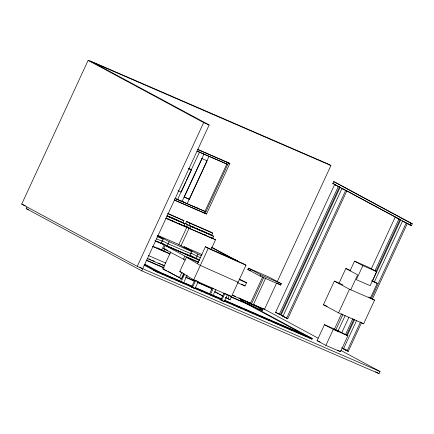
<?xml version="1.0" encoding="UTF-8"?>
<svg xmlns="http://www.w3.org/2000/svg" width="434" height="434" viewBox="0 0 434 434"><rect width="100%" height="100%" fill="white"/><g stroke="black" fill="none" stroke-linecap="round" stroke-linejoin="round"><path stroke-width="0.65" d="M26.924 207.023L26.192 208.613L141.744 270.838L379.061 373.636L380.043 371.515L137.252 266.346L21.7 204.121L88.124 60.364L330.914 165.533L277.261 281.644M137.252 266.346L203.682 122.589L88.124 60.364M141.744 270.838L209.15 124.959L90.294 60.955L327.61 163.754L330.914 165.533M185.817 181.662L177.571 199.51L176.833 199.108L177.951 199.591M186.387 180.43L199.466 152.122M157.45 236.063L163.184 239.15L161.22 243.403L155.67 241M182.047 201.447L203.942 154.059M202.022 158.594L184.255 197.047L189.365 199.26L207.132 160.813L201.875 158.535M153.066 246.376L161.687 250.109L164.144 244.787L160.602 242.877M185.264 260.102L163.602 248.633L165.077 245.438L199.58 260.384M170.117 253.76L163.96 251.096L165.05 248.731M157.824 235.38L178.173 244.196L191.931 251.606L189.967 255.859L167.144 245.969L169.119 241.722L157.65 235.548M187.157 203.66L209.052 156.273M221.351 299.932L156.799 271.972L157.092 271.331L144.251 264.414M158.985 272.568L159.278 271.934L144.961 264.219M167.67 213.306L183.918 220.689L182.936 222.81L166.906 215.866M168.083 271.505L181.651 278.812L162.853 268.928L170.725 251.888M180.739 221.628L184.841 223.835L183.859 225.968L165.967 218.215M187.472 224.628L186.484 226.76L189.794 228.539L212.606 238.418L213.588 236.291L190.776 226.407L185.573 223.608L186.555 221.481L209.378 231.371L212.676 233.145L211.7 235.271L188.871 225.382L189.853 223.26L186.555 221.481M178.732 244.776L186.783 227.351L184.027 225.864M181.016 245.769L189.067 228.338L183.56 225.376L189.099 227.774M189.794 228.539L190.776 226.407M183.615 247.825L184.108 246.767L201.994 254.514M183.414 259.299L184.889 256.109L165.077 245.438M228.555 294.903L231.458 296.634L193.689 279.821L179.757 271.521L186.398 257.145L198.783 262.657M174.235 200.074L206.492 214.043L229.863 163.466L197.812 149.41M179.367 277.82L181.895 272.346M180.886 279.832L183.815 273.485M182.209 277.592L183.897 273.941M181.759 280.353L184.689 274.006M184.282 281.476L187.211 275.129M184.108 246.767L197.866 254.172L195.902 258.431L199.602 260.031M197.546 263.785L205.418 246.745L243.197 263.563L245.975 265.217L230.025 299.764L225.382 297.507M193.689 279.821L208.206 248.405L205.418 246.745M191.595 286.95L194.795 280.028L198.186 281.666L194.985 288.588L191.595 286.95L194.985 288.588M192.474 287.471L195.674 280.548M211.087 249.42L215.53 239.801L210.577 237.132M211.228 289.885L212.069 288.057M209.834 293.411L212.231 288.219M210.973 293.357L213.376 288.165M213.485 294.474L215.888 289.283M221.682 300.469L224.877 293.547L227.405 294.67L224.204 301.597L221.682 300.469L220.814 299.954L224.015 293.031M227.742 298.776L229.429 295.125M247.814 269.487L248.427 268.163L268.966 277.06L281.351 283.727L280.738 285.051L260.199 276.154L247.814 269.487L250.836 270.794M237.637 282.784L245.031 285.99L246.501 282.794L239.514 279.029M253.375 304.375L262.814 309.339L262.32 310.408L248.633 304.473L240.382 300.03L240.875 298.961L250.396 303.089M260.199 276.154L260.812 274.831L248.427 268.163M248.633 304.473L249.127 303.409L240.875 298.961M265.744 277.961L253.32 304.847L251.492 304.055L250.385 303.458L262.809 276.577M251.492 304.055L263.633 277.782M276.697 282.87L264.49 309.29L253.304 304.446M332.807 183.479L333.67 181.613L335.26 182.302L412.3 223.787L411.437 225.653L332.807 183.479L334.397 184.168M334.647 184.569L339.453 187.038L280.407 314.824L275.601 312.355L334.647 184.569L335.78 185.058M279.268 314.33L338.314 186.544M287.742 318.773L282.941 316.305L341.987 188.519L346.788 190.987L287.742 318.773L281.091 315.117L340.137 187.331M286.608 318.279L345.654 190.493M368.77 296.992L374.591 300.122L363.665 323.764L338.569 312.892L323.439 304.744L334.359 281.107L342.931 284.818M223.835 301.006L311.975 339.187L312.268 338.547L248.986 304.473L230.986 296.677M338.889 283.559L345.849 268.5L350.743 270.621M336.638 329.965L347.878 335.759L340.495 351.73L325.891 345.404L317.086 340.663L324.464 324.692L334.809 329.173M350.021 270.93L354.535 261.154L368.341 267.138L376.663 271.619L370.175 285.67L356.368 279.691L362.857 265.641L354.535 261.154M338.569 312.892L349.489 289.256L334.359 281.107M350.694 289.912L357.649 274.852L345.849 268.5M325.891 345.404L333.269 329.433L324.464 324.692M345.198 315.523L338.005 331.093L335.721 330.1L334.343 329.363L341.536 313.793M335.721 330.1L342.914 314.531M341.808 332.661L348.903 317.303M371.33 268.765L395.173 217.163L396.307 217.651M345.475 334.636L352.853 318.659M374.998 270.74L398.841 219.137L395.173 217.163M346.609 335.129L353.992 319.153M376.132 271.234L399.98 219.626L398.841 219.137M347.292 335.422L354.676 319.451M372.556 280.744L400.663 219.924M361.614 322.489L348.269 351.366L343.468 348.898L356.526 320.639M374.406 281.932L402.513 221.112L403.647 221.606M370.273 298.397L377.227 283.337L371.916 280.472M347.135 350.873L360.475 322.001M371.265 298.652L406.181 223.087L402.513 221.112M372.399 299.145L407.314 223.581L406.181 223.087M409.848 224.969L410.71 223.103L333.67 181.613M203.682 122.589L209.15 124.959M341.987 188.519L343.12 189.012M410.71 223.103L412.3 223.787M197.606 149.497L229.863 163.466M197.638 151.325L226.846 163.981L204.951 211.369L175.13 198.452M196.868 151.092L227.758 164.47L226.656 163.878M188.275 168.419L191.323 169.743M188.41 168.495L191.465 169.819L181.179 192.078L177.989 190.678M362.857 265.641L376.663 271.619M184.114 196.971L189.224 199.184M371.721 280.95L377.227 283.337M179.627 200.318L181.352 201.067M183.007 201.783L184.716 202.521M193.092 206.15L194.947 206.953M196.179 207.49L197.465 208.043M174.973 198.479L205.862 211.857L204.761 211.266M174.441 199.987L202.857 212.297M204.843 213.159L203.475 212.562L205.125 213.452L228.496 162.875L226.846 161.985M349.489 289.256L374.591 300.122M167.887 213.745L183.918 220.689M189.853 223.26L212.676 233.145M168.538 216.23L170.388 217.027M171.625 217.564L173.475 218.367M174.707 218.899L177.17 219.967M185.573 223.608L187.423 224.411M191.741 226.277L194.21 227.345M196.059 228.148L197.296 228.685M201.615 230.557L203.465 231.355M204.696 231.892L206.546 232.695M167.345 215.91L180.918 221.79M189.322 225.43L210.284 234.512M166.949 216.089L184.841 223.835M168.213 218.839L170.063 219.642M171.294 220.179L173.15 220.982M175.613 222.051L176.85 222.582M178.699 223.385L179.936 223.917M186.484 226.76L188.953 227.823M200.665 232.901L201.902 233.432M204.365 234.501L206.215 235.304M165.848 218.28L186.783 227.351M189.067 228.338L215.53 239.801M211.542 247.196L237.761 261.073L233.194 259.098L211.597 247.467M260.812 274.831L281.351 283.727M323.439 304.744L327.111 306.339M157.016 236.481L163.184 239.15M169.119 241.722L191.931 251.606M197.866 254.172L201.566 255.778M156.652 238.868L162.202 241.277M190.955 253.727L168.126 243.843L161.822 240.447M200.589 257.899L190.58 252.903M154.911 240.789L164.144 244.787M199.488 260.096L189.859 255.366M184.889 256.109L198.446 261.979M239.112 279.594L246.501 282.794M163.602 248.633L167.915 250.499M152.546 246.469L169.96 254.015M334.343 329.363L338.005 331.093M333.269 329.433L347.878 335.759M148.363 255.517L165.777 263.058M275.601 312.355L280.407 314.824M281.091 315.117L283.809 316.462M282.941 316.305L284.075 316.798M148.737 258.8L150.603 259.608M151.846 260.145L154.33 261.225M158.676 263.107L160.542 263.915M161.784 264.452L164.269 265.527M233.226 295.397L235.711 296.476M238.819 297.822L240.68 298.63M21.7 204.121L25.346 205.7M147.072 258.431L164.47 265.961M232.185 295.294L250.201 303.1M250.385 303.458L253.32 304.847M249.127 303.409L262.814 309.339M240.382 300.03L243.951 301.576M146.573 260.112L163.954 267.637M185.676 277.049L194.367 280.814M197.47 282.16L211.749 288.344M146.112 260.259L164.139 268.066M185.871 277.483L194.6 281.259M197.047 282.322L212.004 288.8M231.181 297.111L252.284 306.252M26.192 208.613L28.677 209.693M162.853 268.928L166.906 270.87M343.468 348.898L344.601 349.392M345.285 349.685L346.435 350.184L344.336 349.055M192.278 286.228L153.793 269.557L153.5 270.192L159.088 272.612M195.333 287.552L221.454 298.863M224.552 300.203L308.97 336.773M157.092 271.331L192.474 286.657M194.958 287.737L221.649 299.297M224.752 300.637L312.268 338.547M317.086 340.663L320.129 341.981M159.609 272.84L160.851 273.377M162.191 273.957L164.052 274.765M165.202 275.259L172.124 278.259M175.227 279.604L177.088 280.407M178.255 280.917L185.155 283.907M188.204 285.225L190.125 286.055M191.313 286.57L193.173 287.379M196.282 288.724L198.192 289.549M199.39 290.069L203.155 291.702M204.365 292.223L208.125 293.851M209.34 294.377L211.228 295.196M212.448 295.728L216.192 297.35M219.284 298.69L221.156 299.498M225.501 301.38L229.228 302.997M232.331 304.337L234.203 305.151M235.434 305.682L242.264 308.639M245.367 309.984L247.255 310.804M248.47 311.33L254.096 313.766M255.338 314.303L257.205 315.111M258.398 315.632L260.313 316.457M261.501 316.977L267.149 319.419M268.391 319.961L270.257 320.769M271.434 321.279L280.207 325.077M281.449 325.614L283.31 326.422M284.471 326.921L287.042 328.039M287.574 328.267L293.259 330.73M294.398 331.223L296.368 332.075M297.502 332.569L300.095 333.692M300.605 333.914L303.203 335.037M304.95 335.797L306.192 336.334M208.206 248.405L245.975 265.217M238.098 282.257L200.329 265.445L186.398 257.145M179.757 271.521L182.237 272.623M220.814 299.954L222.821 300.849M339.138 186.723L340.321 187.363M346.842 190.873L395.439 217.038M397.213 217.998L400.181 219.593M407.287 223.423L411.437 225.653M205.391 213.452L206.492 214.043M208.949 233.79L213.588 236.291M210.403 237.235L212.052 238.125M181.103 224.481L182.752 225.371M362.504 323.135L363.665 323.764M277.201 283.147L280.738 285.051M189.598 255.035L195.902 258.431M189.349 255.333L192.897 257.243L166.417 245.774L161.101 242.91M186.533 254.004L188.248 254.932M241.532 284.107L245.031 285.99M161.415 242.883L167.144 245.969M157.781 241.554L158.925 242.172M160.412 249.187L163.96 251.096M157.553 247.885L161.687 250.109M341.618 347.71L344.764 349.403M345.128 349.674L348.269 351.366M263.389 308.693L318.095 338.157M340.728 350.346L380.043 371.515M337.56 350.151L340.495 351.73M259.375 308.818L262.32 310.408M375.486 371.71L379.061 373.636M246.816 303.881L303.496 334.402M308.677 337.408L311.975 339.187M215.28 291.827L218.226 293.411M219.409 294.051L222.946 295.955M225.897 297.54L230.025 299.764M214.765 291.789L223.022 296.238M143.958 265.055L156.799 271.972M139.748 267.111L142.726 268.717M223.326 301.071L224.204 301.597"/></g></svg>
